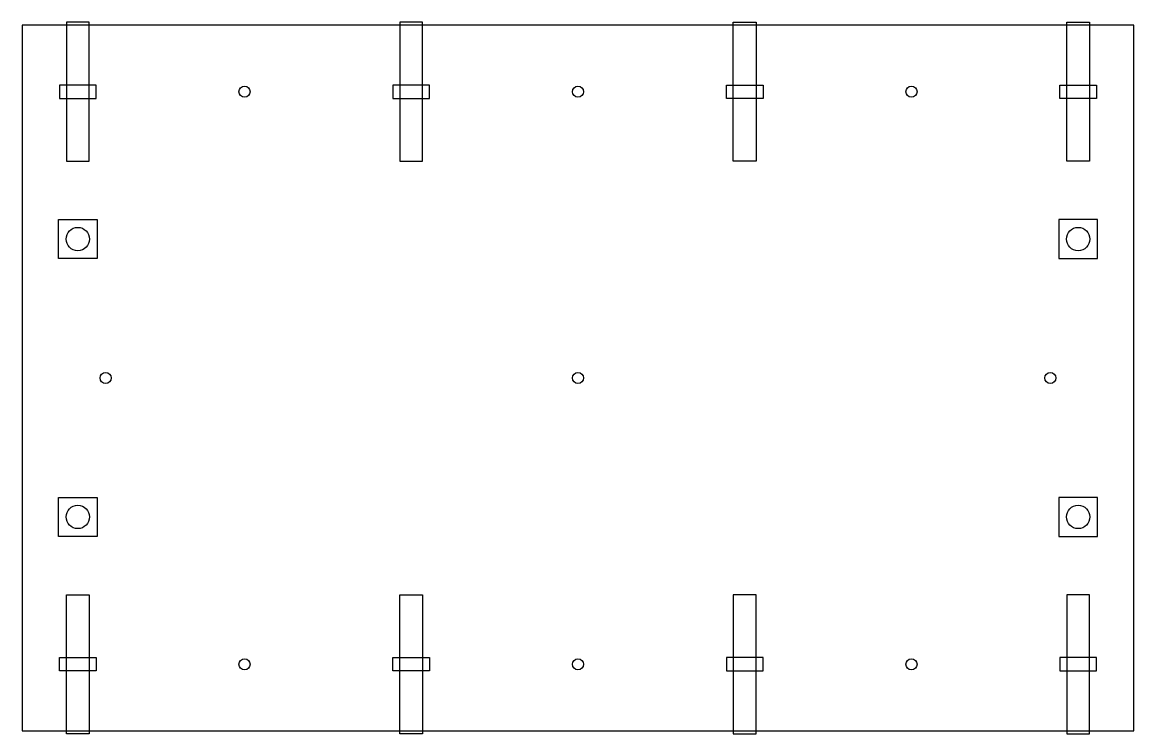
# Model space of a CAD drawing. Header units: millimetres. Extents: x -316 to 441, y -34 to 850.
# Drawn here: x 40.6 to 440.6, y 34.9 to 290.9 of the extents above; entities that cross this region are included whole.
import ezdxf

# ---------------------------------------------------------------- set-up
doc = ezdxf.new("R2010")
doc.units = ezdxf.units.MM
doc.header["$MEASUREMENT"] = 0
doc.layers.add('Work layer', color=254, linetype='Continuous', true_color=0xdddddd)

msp = doc.modelspace()

# ---------------------------------------------------------------- linework, layer by layer
at = {"layer": 'Work layer'}
for points in [[(440.63, 289.95), (40.63, 289.95), (40.63, 35.95), (440.63, 35.95)], [(56.53, 290.95), (56.53, 240.95), (64.73, 240.95), (64.73, 290.95)], [(176.53, 290.95), (176.53, 240.95), (184.73, 240.95), (184.73, 290.95)], [(304.73, 290.95), (304.73, 240.95), (296.53, 240.95), (296.53, 290.95)], [(424.73, 290.95), (424.73, 240.95), (416.53, 240.95), (416.53, 290.95)], [(54.03, 268.35), (54.03, 263.55), (67.23, 263.55), (67.23, 268.35)], [(174.03, 268.35), (174.03, 263.55), (187.23, 263.55), (187.23, 268.35)], [(307.23, 268.35), (307.23, 263.55), (294.03, 263.55), (294.03, 268.35)], [(427.23, 268.35), (427.23, 263.55), (414.03, 263.55), (414.03, 268.35)], [(53.63, 205.95), (53.63, 219.95), (67.63, 219.95), (67.63, 205.95)], [(427.63, 205.95), (427.63, 219.95), (413.63, 219.95), (413.63, 205.95)], [(53.63, 105.95), (53.63, 119.95), (67.63, 119.95), (67.63, 105.95)], [(427.63, 105.95), (427.63, 119.95), (413.63, 119.95), (413.63, 105.95)], [(56.53, 34.95), (56.53, 84.95), (64.73, 84.95), (64.73, 34.95)], [(176.53, 34.95), (176.53, 84.95), (184.73, 84.95), (184.73, 34.95)], [(304.73, 34.95), (304.73, 84.95), (296.53, 84.95), (296.53, 34.95)], [(424.73, 34.95), (424.73, 84.95), (416.53, 84.95), (416.53, 34.95)], [(54.03, 57.55), (54.03, 62.35), (67.23, 62.35), (67.23, 57.55)], [(174.03, 57.55), (174.03, 62.35), (187.23, 62.35), (187.23, 57.55)], [(307.23, 57.55), (307.23, 62.35), (294.03, 62.35), (294.03, 57.55)], [(427.23, 57.55), (427.23, 62.35), (414.03, 62.35), (414.03, 57.55)]]:
    msp.add_lwpolyline(points, close=True, dxfattribs=at)
for centre, radius in [((120.63, 265.95), 2), ((240.63, 265.95), 2), ((360.63, 265.95), 2), ((60.63, 212.95), 4.2), ((420.63, 212.95), 4.2), ((70.63, 162.95), 2), ((240.63, 162.95), 2), ((410.63, 162.95), 2), ((60.63, 112.95), 4.2), ((420.63, 112.95), 4.2), ((120.63, 59.95), 2), ((240.63, 59.95), 2), ((360.63, 59.95), 2)]:
    msp.add_circle(centre, radius, dxfattribs=at)

doc.saveas('drawing.dxf')
